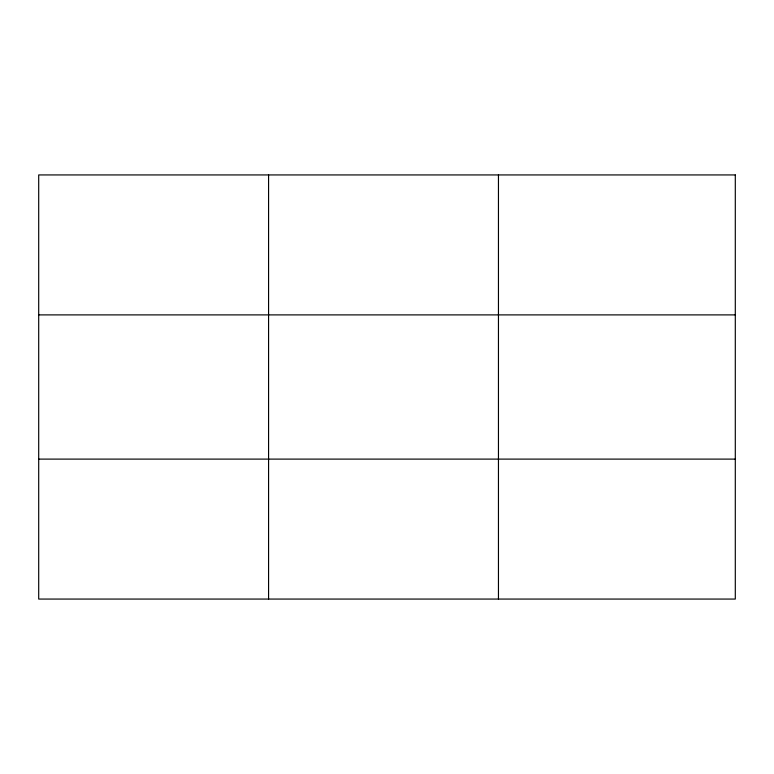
<?xml version="1.0" encoding="UTF-8"?>
<svg xmlns="http://www.w3.org/2000/svg" width="774" height="774" viewBox="0 0 774 774"><rect width="100%" height="100%" fill="white"/><g stroke="black" fill="none" stroke-linecap="round" stroke-linejoin="round"><path stroke-width="1.16" d="M268.578 174.934L268.578 599.066M498.456 174.934L498.456 599.066M38.7 314.892L735.3 314.892M38.7 459.108L735.3 459.108M735.3 174.934L735.3 599.066L38.7 599.066L38.7 174.934L735.3 174.934"/></g></svg>
